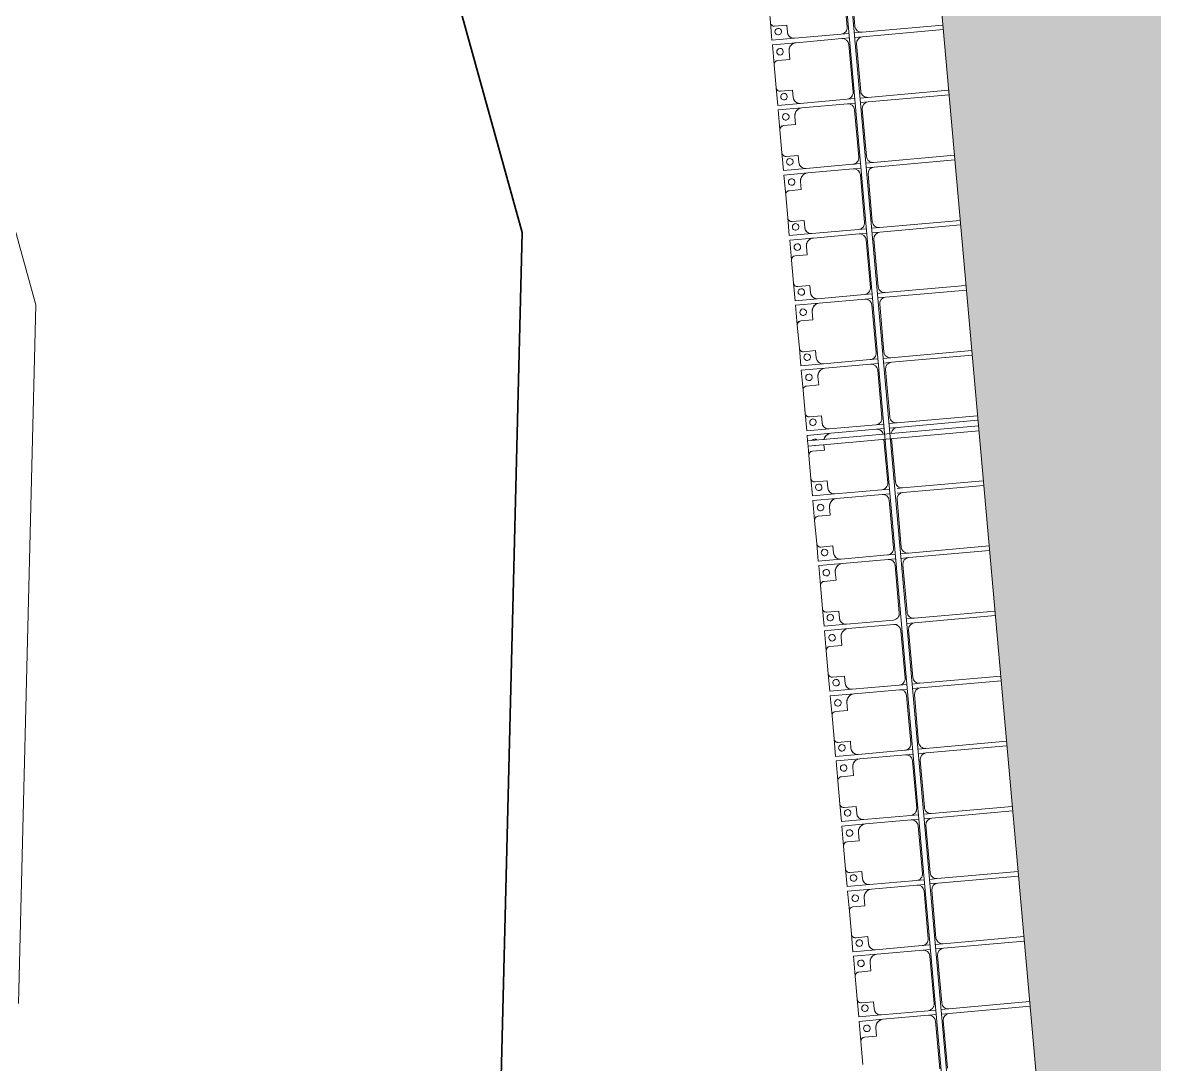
# Model space of a CAD drawing. Header units: millimetres. Extents: x -861324 to 439029, y -308065 to 694685.
# Drawn here: x -94915 to -86257, y 94330 to 102299 of the extents above; entities that cross this region are included whole.
import ezdxf

# ---------------------------------------------------------------- set-up
doc = ezdxf.new("R2010")
doc.units = ezdxf.units.MM
for name, color, linetype, lineweight in [('A-DETL-GENF', 92, 'Continuous', 9), ('A-DETL-THIN', 151, 'Continuous', 9), ('A-GENM', 13, 'Continuous', 9), ('C-TOPO-MAJR', 7, 'Continuous', 35), ('C-TOPO-MINR', 7, 'Continuous', 9), ('S-BEAM', 12, 'Continuous', 9)]:
    doc.layers.add(name, color=color, linetype=linetype, lineweight=lineweight)

# ---------------------------------------------------------------- blocks, each defined once
blk = doc.blocks.new('Dải phao đi lại kèm đỡ invester - DẢI PHAO ĐI LẠI-19658-BỐ TRÍ BÈ PIN HỒ BẢN MÒNG')
at = {"layer": 'A-GENM', "color": 7}
for p, q in [((61223.4, -620.3), (61223.4, 0)), ((61723.4, -620.3), (61723.4, 0)), ((61758.4, 0), (61758.4, -620.3)), ((62723.4, -620.3), (62723.4, 0)), ((62758.4, 0), (62758.4, -620.3)), ((63258.4, 0), (63258.4, -620.3)), ((63723.4, -620.3), (63723.4, 0)), ((63758.4, 0), (63758.4, -620.3)), ((64223.4, -620.3), (64223.4, 0)), ((64258.4, 0), (64258.4, -620.3)), ((64723.4, -620.3), (64723.4, 0)), ((64758.4, 0), (64758.4, -620.3)), ((65223.4, -620.3), (65223.4, 0)), ((65258.4, 0), (65258.4, -620.3)), ((65723.4, -620.3), (65723.4, 0)), ((66223.4, -620.3), (66223.4, 0)), ((66258.4, 0), (66258.4, -620.3)), ((67223.4, -620.3), (67223.4, 0)), ((67258.4, 0), (67258.4, -620.3)), ((67758.4, 0), (67758.4, -620.3)), ((68223.4, -620.3), (68223.4, 0)), ((68258.4, 0), (68258.4, -620.3)), ((68723.4, -620.3), (68723.4, 0)), ((68758.4, 0), (68758.4, -620.3)), ((61258.4, 0), (61258.4, -620.3)), ((62223.4, -620.3), (62223.4, 0)), ((62258.4, 0), (62258.4, -620.3)), ((63223.4, -620.3), (63223.4, 0)), ((65758.4, 0), (65758.4, -620.3)), ((66723.4, -620.3), (66723.4, 0)), ((66758.4, 0), (66758.4, -620.3)), ((67723.4, -620.3), (67723.4, 0)), ((60808.4, -670.3), (61173.4, -670.3)), ((61223.4, -620.3), (61223.4, -681.1)), ((61258.4, -681.1), (61258.4, -620.3)), ((61308.4, -670.3), (61673.4, -670.3)), ((61723.4, -620.3), (61723.4, -681.1)), ((61758.4, -681.1), (61758.4, -620.3)), ((61808.4, -670.3), (62173.4, -670.3)), ((62223.4, -620.3), (62223.4, -681.1)), ((62258.4, -681.1), (62258.4, -620.3)), ((62308.4, -670.3), (62673.4, -670.3)), ((62723.4, -620.3), (62723.4, -681.1)), ((62758.4, -681.1), (62758.4, -620.3)), ((62808.4, -670.3), (63173.4, -670.3)), ((63223.4, -620.3), (63223.4, -681.1)), ((63258.4, -681.1), (63258.4, -620.3)), ((63308.4, -670.3), (63673.4, -670.3)), ((63723.4, -620.3), (63723.4, -681.1)), ((63758.4, -681.1), (63758.4, -620.3)), ((63808.4, -670.3), (64173.4, -670.3)), ((64223.4, -620.3), (64223.4, -681.1)), ((64258.4, -681.1), (64258.4, -620.3)), ((64340, -670.3), (64673.4, -670.3)), ((64723.4, -620.3), (64723.4, -661)), ((64758.4, -664.1), (64758.4, -620.3)), ((64808.4, -670.3), (65173.4, -670.3)), ((65223.4, -620.3), (65223.4, -681.1)), ((65258.4, -681.1), (65258.4, -620.3)), ((65308.4, -670.3), (65673.4, -670.3)), ((65723.4, -620.3), (65723.4, -681.1)), ((65758.4, -681.1), (65758.4, -620.3)), ((65808.4, -670.3), (66173.4, -670.3)), ((66223.4, -620.3), (66223.4, -681.1)), ((66258.4, -681.1), (66258.4, -620.3)), ((66308.4, -670.3), (66673.4, -670.3)), ((66723.4, -620.3), (66723.4, -681.1)), ((66758.4, -681.1), (66758.4, -620.3)), ((66808.4, -670.3), (67173.4, -670.3)), ((67223.4, -620.3), (67223.4, -681.1)), ((67258.4, -681.1), (67258.4, -620.3)), ((67308.4, -670.3), (67673.4, -670.3)), ((67723.4, -620.3), (67723.4, -681.1)), ((67758.4, -681.1), (67758.4, -620.3)), ((67808.4, -670.3), (68173.4, -670.3)), ((68223.4, -620.3), (68223.4, -681.1)), ((68258.4, -681.1), (68258.4, -620.3)), ((68308.4, -670.3), (68673.4, -670.3)), ((68723.4, -620.3), (68723.4, -681.1)), ((68758.4, -681.1), (68758.4, -620.3)), ((68808.4, -670.3), (69173.4, -670.3)), ((61173.4, -729.7), (60808.4, -729.7)), ((61223.4, -721.1), (61223.4, -779.7)), ((61258.4, -779.7), (61258.4, -721.1)), ((61673.4, -729.7), (61308.4, -729.7)), ((61723.4, -721.1), (61723.4, -779.7)), ((61758.4, -779.7), (61758.4, -721.1)), ((62173.4, -729.7), (61808.4, -729.7)), ((62223.4, -721.1), (62223.4, -779.7)), ((62258.4, -779.7), (62258.4, -721.1)), ((62673.4, -729.7), (62308.4, -729.7)), ((62723.4, -721.1), (62723.4, -779.7)), ((62758.4, -779.7), (62758.4, -721.1)), ((63173.4, -729.7), (62808.4, -729.7)), ((63223.4, -721.1), (63223.4, -779.7)), ((63258.4, -779.7), (63258.4, -721.1)), ((63673.4, -729.7), (63308.4, -729.7)), ((63723.4, -721.1), (63723.4, -779.7)), ((63758.4, -779.7), (63758.4, -721.1)), ((64173.4, -729.7), (63808.4, -729.7)), ((64223.4, -721.1), (64223.4, -779.7)), ((64258.4, -779.7), (64258.4, -721.1)), ((64673.4, -729.7), (64340, -729.7)), ((64723.4, -721.1), (64723.4, -779.7)), ((64758.4, -779.7), (64758.4, -721.1)), ((65173.4, -729.7), (64808.4, -729.7)), ((65223.4, -721.1), (65223.4, -779.7)), ((65258.4, -779.7), (65258.4, -721.1)), ((65673.4, -729.7), (65308.4, -729.7)), ((65758.4, -779.7), (65758.4, -753)), ((66173.4, -729.7), (65808.4, -729.7)), ((66223.4, -721.1), (66223.4, -779.7)), ((66258.4, -779.7), (66258.4, -721.1)), ((66673.4, -729.7), (66308.4, -729.7)), ((66723.4, -721.1), (66723.4, -779.7)), ((66758.4, -779.7), (66758.4, -721.1)), ((67173.4, -729.7), (66808.4, -729.7)), ((67223.4, -721.1), (67223.4, -779.7)), ((67258.4, -779.7), (67258.4, -721.1)), ((67673.4, -729.7), (67308.4, -729.7)), ((67723.4, -721.1), (67723.4, -779.7)), ((67758.4, -779.7), (67758.4, -721.1)), ((68173.4, -729.7), (67808.4, -729.7)), ((68223.4, -721.1), (68223.4, -779.7)), ((68258.4, -779.7), (68258.4, -721.1)), ((68673.4, -729.7), (68308.4, -729.7)), ((68723.4, -721.1), (68723.4, -779.7)), ((68758.4, -779.7), (68758.4, -721.1)), ((69173.4, -729.7), (68808.4, -729.7)), ((61223.4, -1139.7), (61223.4, -779.7)), ((61258.4, -779.7), (61258.4, -1129.7)), ((61723.4, -1139.7), (61723.4, -779.7)), ((61758.4, -779.7), (61758.4, -1129.7)), ((62223.4, -1139.7), (62223.4, -779.7)), ((62258.4, -779.7), (62258.4, -1129.7)), ((62723.4, -1139.7), (62723.4, -779.7)), ((62758.4, -779.7), (62758.4, -1129.7)), ((63223.4, -1139.7), (63223.4, -779.7)), ((63258.4, -779.7), (63258.4, -1129.7)), ((63723.4, -1139.7), (63723.4, -779.7)), ((63758.4, -779.7), (63758.4, -1129.7)), ((64223.4, -1139.7), (64223.4, -779.7)), ((64258.4, -779.7), (64258.4, -1129.7)), ((64723.4, -1139.7), (64723.4, -779.7)), ((64758.4, -779.7), (64758.4, -1129.7)), ((65223.4, -1139.7), (65223.4, -779.7)), ((65258.4, -779.7), (65258.4, -1129.7)), ((65723.4, -1139.7), (65723.4, -779.7)), ((65758.4, -779.7), (65758.4, -1129.7)), ((66223.4, -1139.7), (66223.4, -779.7)), ((66258.4, -779.7), (66258.4, -1129.7)), ((66723.4, -1139.7), (66723.4, -779.7)), ((66758.4, -779.7), (66758.4, -1129.7)), ((67223.4, -1139.7), (67223.4, -779.7)), ((67258.4, -779.7), (67258.4, -1129.7)), ((67723.4, -1139.7), (67723.4, -779.7)), ((67758.4, -779.7), (67758.4, -1129.7)), ((68223.4, -1139.7), (68223.4, -779.7)), ((68258.4, -779.7), (68258.4, -1129.7)), ((68723.4, -1139.7), (68723.4, -779.7)), ((68758.4, -779.7), (68758.4, -1129.7)), ((61118.2, -1282.2), (61118.2, -1189.7)), ((61118.2, -1189.7), (61173.4, -1189.7)), ((61318.4, -1189.7), (61381.8, -1189.7)), ((61381.8, -1189.7), (61381.8, -1282.2)), ((61618.2, -1282.2), (61618.2, -1189.7)), ((61618.2, -1189.7), (61673.4, -1189.7)), ((61818.4, -1189.7), (61881.8, -1189.7)), ((61881.8, -1189.7), (61881.8, -1282.2)), ((62118.2, -1282.2), (62118.2, -1189.7)), ((62118.2, -1189.7), (62173.4, -1189.7)), ((62318.4, -1189.7), (62381.8, -1189.7)), ((62381.8, -1189.7), (62381.8, -1282.2)), ((62618.2, -1282.2), (62618.2, -1189.7)), ((62618.2, -1189.7), (62673.4, -1189.7)), ((62818.4, -1189.7), (62881.8, -1189.7)), ((62881.8, -1189.7), (62881.8, -1282.2)), ((63118.2, -1282.2), (63118.2, -1189.7)), ((63118.2, -1189.7), (63173.4, -1189.7)), ((63318.4, -1189.7), (63381.8, -1189.7)), ((63381.8, -1189.7), (63381.8, -1282.2)), ((63618.2, -1282.2), (63618.2, -1189.7)), ((63618.2, -1189.7), (63673.4, -1189.7)), ((63818.4, -1189.7), (63881.8, -1189.7)), ((63881.8, -1189.7), (63881.8, -1282.2)), ((64118.2, -1282.2), (64118.2, -1189.7)), ((64118.2, -1189.7), (64173.4, -1189.7)), ((64340, -1189.7), (64381.8, -1189.7)), ((64381.8, -1189.7), (64381.8, -1282.2)), ((64618.2, -1282.2), (64618.2, -1189.7)), ((64618.2, -1189.7), (64673.4, -1189.7)), ((64818.4, -1189.7), (64881.8, -1189.7)), ((64881.8, -1189.7), (64881.8, -1282.2)), ((65118.2, -1282.2), (65118.2, -1189.7)), ((65118.2, -1189.7), (65173.4, -1189.7)), ((65318.4, -1189.7), (65381.8, -1189.7)), ((65381.8, -1189.7), (65381.8, -1282.2)), ((65618.2, -1282.2), (65618.2, -1189.7)), ((65618.2, -1189.7), (65673.4, -1189.7)), ((65818.4, -1189.7), (65881.8, -1189.7)), ((65881.8, -1189.7), (65881.8, -1282.2)), ((66118.2, -1282.2), (66118.2, -1189.7)), ((66118.2, -1189.7), (66173.4, -1189.7)), ((66318.4, -1189.7), (66381.8, -1189.7)), ((66381.8, -1189.7), (66381.8, -1282.2)), ((66618.2, -1282.2), (66618.2, -1189.7)), ((66618.2, -1189.7), (66673.4, -1189.7)), ((66818.4, -1189.7), (66881.8, -1189.7)), ((66881.8, -1189.7), (66881.8, -1282.2)), ((67118.2, -1282.2), (67118.2, -1189.7)), ((67118.2, -1189.7), (67173.4, -1189.7)), ((67318.4, -1189.7), (67381.8, -1189.7)), ((67381.8, -1189.7), (67381.8, -1282.2)), ((67618.2, -1282.2), (67618.2, -1189.7)), ((67618.2, -1189.7), (67673.4, -1189.7)), ((67818.4, -1189.7), (67881.8, -1189.7)), ((67881.8, -1189.7), (67881.8, -1282.2)), ((68118.2, -1282.2), (68118.2, -1189.7)), ((68118.2, -1189.7), (68173.4, -1189.7)), ((68318.4, -1189.7), (68381.8, -1189.7)), ((68381.8, -1189.7), (68381.8, -1282.2)), ((68618.2, -1282.2), (68618.2, -1189.7)), ((68618.2, -1189.7), (68673.4, -1189.7)), ((68818.4, -1189.7), (68881.8, -1189.7)), ((68881.8, -1189.7), (68881.8, -1282.2)), ((60911.8, -1312.2), (61088.2, -1312.2)), ((61411.8, -1312.2), (61588.2, -1312.2)), ((61911.8, -1312.2), (62088.2, -1312.2)), ((62411.8, -1312.2), (62588.2, -1312.2)), ((62911.8, -1312.2), (63088.2, -1312.2)), ((63411.8, -1312.2), (63588.2, -1312.2)), ((63911.8, -1312.2), (64088.2, -1312.2)), ((64411.8, -1312.2), (64588.2, -1312.2)), ((64911.8, -1312.2), (65088.2, -1312.2)), ((65411.8, -1312.2), (65588.2, -1312.2)), ((65911.8, -1312.2), (66088.2, -1312.2)), ((66411.8, -1312.2), (66588.2, -1312.2)), ((66911.8, -1312.2), (67088.2, -1312.2)), ((67411.8, -1312.2), (67588.2, -1312.2)), ((67911.8, -1312.2), (68088.2, -1312.2)), ((68411.8, -1312.2), (68588.2, -1312.2)), ((68911.8, -1312.2), (69088.2, -1312.2))]:
    blk.add_line(p, q, dxfattribs=at)
at = {"layer": 'A-GENM', "color": 9}
for p, q in [((61223.4, -620.3), (61223.4, -681.1)), ((61258.4, -681.1), (61258.4, -620.3)), ((61723.4, -620.3), (61723.4, -681.1)), ((61758.4, -681.1), (61758.4, -620.3)), ((62223.4, -620.3), (62223.4, -681.1)), ((62258.4, -681.1), (62258.4, -620.3)), ((62723.4, -620.3), (62723.4, -681.1)), ((62758.4, -681.1), (62758.4, -620.3)), ((63223.4, -620.3), (63223.4, -681.1)), ((63258.4, -681.1), (63258.4, -620.3)), ((63723.4, -620.3), (63723.4, -681.1)), ((63758.4, -681.1), (63758.4, -620.3)), ((64223.4, -620.3), (64223.4, -681.1)), ((64258.4, -681.1), (64258.4, -620.3)), ((64758.4, -664.1), (64758.4, -620.3)), ((65223.4, -620.3), (65223.4, -681.1)), ((65258.4, -681.1), (65258.4, -620.3)), ((65723.4, -620.3), (65723.4, -681.1)), ((65758.4, -681.1), (65758.4, -620.3)), ((66223.4, -620.3), (66223.4, -681.1)), ((66258.4, -681.1), (66258.4, -620.3)), ((66723.4, -620.3), (66723.4, -681.1)), ((66758.4, -681.1), (66758.4, -620.3)), ((67223.4, -620.3), (67223.4, -681.1)), ((67258.4, -681.1), (67258.4, -620.3)), ((67723.4, -620.3), (67723.4, -681.1)), ((67758.4, -681.1), (67758.4, -620.3)), ((68223.4, -620.3), (68223.4, -681.1)), ((68258.4, -681.1), (68258.4, -620.3)), ((68723.4, -620.3), (68723.4, -681.1)), ((68758.4, -681.1), (68758.4, -620.3)), ((61223.4, -721.1), (61223.4, -779.7)), ((61258.4, -779.7), (61258.4, -721.1)), ((61723.4, -721.1), (61723.4, -779.7)), ((61758.4, -779.7), (61758.4, -721.1)), ((62223.4, -721.1), (62223.4, -779.7)), ((62258.4, -779.7), (62258.4, -721.1)), ((62723.4, -721.1), (62723.4, -779.7)), ((62758.4, -779.7), (62758.4, -721.1)), ((63223.4, -721.1), (63223.4, -779.7)), ((63258.4, -779.7), (63258.4, -721.1)), ((63723.4, -721.1), (63723.4, -779.7)), ((63758.4, -779.7), (63758.4, -721.1)), ((64223.4, -721.1), (64223.4, -779.7)), ((64258.4, -779.7), (64258.4, -721.1)), ((64723.4, -721.1), (64723.4, -779.7)), ((64758.4, -779.7), (64758.4, -721.1)), ((65223.4, -721.1), (65223.4, -779.7)), ((65258.4, -779.7), (65258.4, -721.1)), ((65758.4, -779.7), (65758.4, -753)), ((66223.4, -721.1), (66223.4, -779.7)), ((66258.4, -779.7), (66258.4, -721.1)), ((66723.4, -721.1), (66723.4, -779.7)), ((66758.4, -779.7), (66758.4, -721.1)), ((67223.4, -721.1), (67223.4, -779.7)), ((67258.4, -779.7), (67258.4, -721.1)), ((67723.4, -721.1), (67723.4, -779.7)), ((67758.4, -779.7), (67758.4, -721.1)), ((68223.4, -721.1), (68223.4, -779.7)), ((68258.4, -779.7), (68258.4, -721.1)), ((68723.4, -721.1), (68723.4, -779.7)), ((68758.4, -779.7), (68758.4, -721.1)), ((61173.4, -1189.7), (61118.2, -1189.7)), ((61118.2, -1189.7), (61118.2, -1282.2)), ((61118.2, -1282.2), (61118.2, -1189.7)), ((61118.2, -1189.7), (61118.2, -1282.2)), ((61118.2, -1189.7), (61173.4, -1189.7)), ((61173.4, -1189.7), (61118.2, -1189.7)), ((61223.4, -1139.7), (61223.4, -1312.2)), ((61223.4, -1312.2), (61223.4, -1139.7)), ((61258.4, -1312.2), (61258.4, -1129.7)), ((61258.4, -1129.7), (61258.4, -1312.2)), ((61381.8, -1189.7), (61318.4, -1189.7)), ((61318.4, -1189.7), (61381.8, -1189.7)), ((61381.8, -1189.7), (61318.4, -1189.7)), ((61381.8, -1282.2), (61381.8, -1189.7)), ((61381.8, -1189.7), (61381.8, -1282.2)), ((61381.8, -1282.2), (61381.8, -1189.7)), ((61673.4, -1189.7), (61618.2, -1189.7)), ((61618.2, -1189.7), (61618.2, -1282.2)), ((61618.2, -1282.2), (61618.2, -1189.7)), ((61618.2, -1189.7), (61618.2, -1282.2)), ((61618.2, -1189.7), (61673.4, -1189.7)), ((61673.4, -1189.7), (61618.2, -1189.7)), ((61723.4, -1139.7), (61723.4, -1312.2)), ((61723.4, -1312.2), (61723.4, -1139.7)), ((61758.4, -1312.2), (61758.4, -1129.7)), ((61758.4, -1129.7), (61758.4, -1312.2)), ((61881.8, -1189.7), (61818.4, -1189.7)), ((61818.4, -1189.7), (61881.8, -1189.7)), ((61881.8, -1189.7), (61818.4, -1189.7)), ((61881.8, -1282.2), (61881.8, -1189.7)), ((61881.8, -1189.7), (61881.8, -1282.2)), ((61881.8, -1282.2), (61881.8, -1189.7)), ((62173.4, -1189.7), (62118.2, -1189.7)), ((62118.2, -1189.7), (62118.2, -1282.2)), ((62118.2, -1282.2), (62118.2, -1189.7)), ((62118.2, -1189.7), (62118.2, -1282.2)), ((62118.2, -1189.7), (62173.4, -1189.7)), ((62173.4, -1189.7), (62118.2, -1189.7)), ((62223.4, -1139.7), (62223.4, -1312.2)), ((62223.4, -1312.2), (62223.4, -1139.7)), ((62258.4, -1312.2), (62258.4, -1129.7)), ((62258.4, -1129.7), (62258.4, -1312.2)), ((62381.8, -1189.7), (62318.4, -1189.7)), ((62318.4, -1189.7), (62381.8, -1189.7)), ((62381.8, -1189.7), (62318.4, -1189.7)), ((62381.8, -1282.2), (62381.8, -1189.7)), ((62381.8, -1189.7), (62381.8, -1282.2)), ((62381.8, -1282.2), (62381.8, -1189.7)), ((62673.4, -1189.7), (62618.2, -1189.7)), ((62618.2, -1189.7), (62618.2, -1282.2)), ((62618.2, -1282.2), (62618.2, -1189.7)), ((62618.2, -1189.7), (62618.2, -1282.2)), ((62618.2, -1189.7), (62673.4, -1189.7)), ((62673.4, -1189.7), (62618.2, -1189.7)), ((62723.4, -1139.7), (62723.4, -1312.2)), ((62723.4, -1312.2), (62723.4, -1139.7)), ((62758.4, -1312.2), (62758.4, -1129.7)), ((62758.4, -1129.7), (62758.4, -1312.2)), ((62881.8, -1189.7), (62818.4, -1189.7)), ((62818.4, -1189.7), (62881.8, -1189.7)), ((62881.8, -1189.7), (62818.4, -1189.7)), ((62881.8, -1282.2), (62881.8, -1189.7)), ((62881.8, -1189.7), (62881.8, -1282.2)), ((62881.8, -1282.2), (62881.8, -1189.7)), ((63173.4, -1189.7), (63118.2, -1189.7)), ((63118.2, -1189.7), (63118.2, -1282.2)), ((63118.2, -1282.2), (63118.2, -1189.7)), ((63118.2, -1189.7), (63118.2, -1282.2)), ((63118.2, -1189.7), (63173.4, -1189.7)), ((63173.4, -1189.7), (63118.2, -1189.7)), ((63223.4, -1139.7), (63223.4, -1312.2)), ((63223.4, -1312.2), (63223.4, -1139.7)), ((63258.4, -1312.2), (63258.4, -1129.7)), ((63258.4, -1129.7), (63258.4, -1312.2)), ((63381.8, -1189.7), (63318.4, -1189.7)), ((63318.4, -1189.7), (63381.8, -1189.7)), ((63381.8, -1189.7), (63318.4, -1189.7)), ((63381.8, -1282.2), (63381.8, -1189.7)), ((63381.8, -1189.7), (63381.8, -1282.2)), ((63381.8, -1282.2), (63381.8, -1189.7)), ((63673.4, -1189.7), (63618.2, -1189.7)), ((63618.2, -1189.7), (63618.2, -1282.2)), ((63618.2, -1282.2), (63618.2, -1189.7)), ((63618.2, -1189.7), (63618.2, -1282.2)), ((63618.2, -1189.7), (63673.4, -1189.7)), ((63673.4, -1189.7), (63618.2, -1189.7)), ((63723.4, -1139.7), (63723.4, -1312.2)), ((63723.4, -1312.2), (63723.4, -1139.7)), ((63758.4, -1312.2), (63758.4, -1129.7)), ((63758.4, -1129.7), (63758.4, -1312.2)), ((63881.8, -1189.7), (63818.4, -1189.7)), ((63818.4, -1189.7), (63881.8, -1189.7)), ((63881.8, -1189.7), (63818.4, -1189.7)), ((63881.8, -1282.2), (63881.8, -1189.7)), ((63881.8, -1189.7), (63881.8, -1282.2)), ((63881.8, -1282.2), (63881.8, -1189.7)), ((64173.4, -1189.7), (64118.2, -1189.7)), ((64118.2, -1189.7), (64118.2, -1282.2)), ((64118.2, -1282.2), (64118.2, -1189.7)), ((64118.2, -1189.7), (64118.2, -1282.2)), ((64118.2, -1189.7), (64173.4, -1189.7)), ((64173.4, -1189.7), (64118.2, -1189.7)), ((64223.4, -1139.7), (64223.4, -1312.2)), ((64223.4, -1312.2), (64223.4, -1139.7)), ((64258.4, -1312.2), (64258.4, -1129.7)), ((64258.4, -1129.7), (64258.4, -1312.2)), ((64381.8, -1189.7), (64340, -1189.7)), ((64340, -1189.7), (64381.8, -1189.7)), ((64381.8, -1189.7), (64340, -1189.7)), ((64381.8, -1282.2), (64381.8, -1189.7)), ((64381.8, -1189.7), (64381.8, -1282.2)), ((64381.8, -1282.2), (64381.8, -1189.7)), ((64673.4, -1189.7), (64618.2, -1189.7)), ((64618.2, -1189.7), (64618.2, -1282.2)), ((64618.2, -1282.2), (64618.2, -1189.7)), ((64618.2, -1189.7), (64618.2, -1282.2)), ((64618.2, -1189.7), (64673.4, -1189.7)), ((64673.4, -1189.7), (64618.2, -1189.7)), ((64723.4, -1139.7), (64723.4, -1312.2)), ((64723.4, -1312.2), (64723.4, -1139.7)), ((64758.4, -1312.2), (64758.4, -1129.7)), ((64758.4, -1129.7), (64758.4, -1312.2)), ((64881.8, -1189.7), (64818.4, -1189.7)), ((64818.4, -1189.7), (64881.8, -1189.7)), ((64881.8, -1189.7), (64818.4, -1189.7)), ((64881.8, -1282.2), (64881.8, -1189.7)), ((64881.8, -1189.7), (64881.8, -1282.2)), ((64881.8, -1282.2), (64881.8, -1189.7)), ((65173.4, -1189.7), (65118.2, -1189.7)), ((65118.2, -1189.7), (65118.2, -1282.2)), ((65118.2, -1282.2), (65118.2, -1189.7)), ((65118.2, -1189.7), (65118.2, -1282.2)), ((65118.2, -1189.7), (65173.4, -1189.7)), ((65173.4, -1189.7), (65118.2, -1189.7)), ((65223.4, -1139.7), (65223.4, -1312.2)), ((65223.4, -1312.2), (65223.4, -1139.7)), ((65258.4, -1312.2), (65258.4, -1129.7)), ((65258.4, -1129.7), (65258.4, -1312.2)), ((65381.8, -1189.7), (65318.4, -1189.7)), ((65318.4, -1189.7), (65381.8, -1189.7)), ((65381.8, -1189.7), (65318.4, -1189.7)), ((65381.8, -1282.2), (65381.8, -1189.7)), ((65381.8, -1189.7), (65381.8, -1282.2)), ((65381.8, -1282.2), (65381.8, -1189.7)), ((65673.4, -1189.7), (65618.2, -1189.7)), ((65618.2, -1189.7), (65618.2, -1282.2)), ((65618.2, -1282.2), (65618.2, -1189.7)), ((65618.2, -1189.7), (65618.2, -1282.2)), ((65618.2, -1189.7), (65673.4, -1189.7)), ((65673.4, -1189.7), (65618.2, -1189.7)), ((65723.4, -1139.7), (65723.4, -1312.2)), ((65723.4, -1312.2), (65723.4, -1139.7)), ((65758.4, -1312.2), (65758.4, -1129.7)), ((65758.4, -1129.7), (65758.4, -1312.2)), ((65881.8, -1189.7), (65818.4, -1189.7)), ((65818.4, -1189.7), (65881.8, -1189.7)), ((65881.8, -1189.7), (65818.4, -1189.7)), ((65881.8, -1282.2), (65881.8, -1189.7)), ((65881.8, -1189.7), (65881.8, -1282.2)), ((65881.8, -1282.2), (65881.8, -1189.7)), ((66173.4, -1189.7), (66118.2, -1189.7)), ((66118.2, -1189.7), (66118.2, -1282.2)), ((66118.2, -1282.2), (66118.2, -1189.7)), ((66118.2, -1189.7), (66118.2, -1282.2)), ((66118.2, -1189.7), (66173.4, -1189.7)), ((66173.4, -1189.7), (66118.2, -1189.7)), ((66223.4, -1139.7), (66223.4, -1312.2)), ((66223.4, -1312.2), (66223.4, -1139.7)), ((66258.4, -1312.2), (66258.4, -1129.7)), ((66258.4, -1129.7), (66258.4, -1312.2)), ((66381.8, -1189.7), (66318.4, -1189.7)), ((66318.4, -1189.7), (66381.8, -1189.7)), ((66381.8, -1189.7), (66318.4, -1189.7)), ((66381.8, -1282.2), (66381.8, -1189.7)), ((66381.8, -1189.7), (66381.8, -1282.2)), ((66381.8, -1282.2), (66381.8, -1189.7)), ((66673.4, -1189.7), (66618.2, -1189.7)), ((66618.2, -1189.7), (66618.2, -1282.2)), ((66618.2, -1282.2), (66618.2, -1189.7)), ((66618.2, -1189.7), (66618.2, -1282.2)), ((66618.2, -1189.7), (66673.4, -1189.7)), ((66673.4, -1189.7), (66618.2, -1189.7)), ((66723.4, -1139.7), (66723.4, -1312.2)), ((66723.4, -1312.2), (66723.4, -1139.7)), ((66758.4, -1312.2), (66758.4, -1129.7)), ((66758.4, -1129.7), (66758.4, -1312.2)), ((66881.8, -1189.7), (66818.4, -1189.7)), ((66818.4, -1189.7), (66881.8, -1189.7)), ((66881.8, -1189.7), (66818.4, -1189.7)), ((66881.8, -1282.2), (66881.8, -1189.7)), ((66881.8, -1189.7), (66881.8, -1282.2)), ((66881.8, -1282.2), (66881.8, -1189.7)), ((67173.4, -1189.7), (67118.2, -1189.7)), ((67118.2, -1189.7), (67118.2, -1282.2)), ((67118.2, -1282.2), (67118.2, -1189.7)), ((67118.2, -1189.7), (67118.2, -1282.2)), ((67118.2, -1189.7), (67173.4, -1189.7)), ((67173.4, -1189.7), (67118.2, -1189.7)), ((67223.4, -1139.7), (67223.4, -1312.2)), ((67223.4, -1312.2), (67223.4, -1139.7)), ((67258.4, -1312.2), (67258.4, -1129.7)), ((67258.4, -1129.7), (67258.4, -1312.2)), ((67381.8, -1189.7), (67318.4, -1189.7)), ((67318.4, -1189.7), (67381.8, -1189.7)), ((67381.8, -1189.7), (67318.4, -1189.7)), ((67381.8, -1282.2), (67381.8, -1189.7)), ((67381.8, -1189.7), (67381.8, -1282.2)), ((67381.8, -1282.2), (67381.8, -1189.7)), ((67673.4, -1189.7), (67618.2, -1189.7)), ((67618.2, -1189.7), (67618.2, -1282.2)), ((67618.2, -1282.2), (67618.2, -1189.7)), ((67618.2, -1189.7), (67618.2, -1282.2)), ((67618.2, -1189.7), (67673.4, -1189.7)), ((67673.4, -1189.7), (67618.2, -1189.7)), ((67723.4, -1139.7), (67723.4, -1312.2)), ((67723.4, -1312.2), (67723.4, -1139.7)), ((67758.4, -1312.2), (67758.4, -1129.7)), ((67758.4, -1129.7), (67758.4, -1312.2)), ((67881.8, -1189.7), (67818.4, -1189.7)), ((67818.4, -1189.7), (67881.8, -1189.7)), ((67881.8, -1189.7), (67818.4, -1189.7)), ((67881.8, -1282.2), (67881.8, -1189.7)), ((67881.8, -1189.7), (67881.8, -1282.2)), ((67881.8, -1282.2), (67881.8, -1189.7)), ((68173.4, -1189.7), (68118.2, -1189.7)), ((68118.2, -1189.7), (68118.2, -1282.2)), ((68118.2, -1282.2), (68118.2, -1189.7)), ((68118.2, -1189.7), (68118.2, -1282.2)), ((68118.2, -1189.7), (68173.4, -1189.7)), ((68173.4, -1189.7), (68118.2, -1189.7)), ((68223.4, -1139.7), (68223.4, -1312.2)), ((68223.4, -1312.2), (68223.4, -1139.7)), ((68258.4, -1312.2), (68258.4, -1129.7)), ((68258.4, -1129.7), (68258.4, -1312.2)), ((68381.8, -1189.7), (68318.4, -1189.7)), ((68318.4, -1189.7), (68381.8, -1189.7)), ((68381.8, -1189.7), (68318.4, -1189.7)), ((68381.8, -1282.2), (68381.8, -1189.7)), ((68381.8, -1189.7), (68381.8, -1282.2)), ((68381.8, -1282.2), (68381.8, -1189.7)), ((68673.4, -1189.7), (68618.2, -1189.7)), ((68618.2, -1189.7), (68618.2, -1282.2)), ((68618.2, -1282.2), (68618.2, -1189.7)), ((68618.2, -1189.7), (68618.2, -1282.2)), ((68618.2, -1189.7), (68673.4, -1189.7)), ((68673.4, -1189.7), (68618.2, -1189.7)), ((68723.4, -1139.7), (68723.4, -1312.2)), ((68723.4, -1312.2), (68723.4, -1139.7)), ((68758.4, -1312.2), (68758.4, -1129.7)), ((68758.4, -1129.7), (68758.4, -1312.2)), ((68881.8, -1189.7), (68818.4, -1189.7)), ((68818.4, -1189.7), (68881.8, -1189.7)), ((68881.8, -1189.7), (68818.4, -1189.7)), ((68881.8, -1282.2), (68881.8, -1189.7)), ((68881.8, -1189.7), (68881.8, -1282.2)), ((68881.8, -1282.2), (68881.8, -1189.7)), ((61223.4, -1312.2), (61088.2, -1312.2)), ((61088.2, -1312.2), (61223.4, -1312.2)), ((61411.8, -1312.2), (61258.4, -1312.2)), ((61258.4, -1312.2), (61411.8, -1312.2)), ((61723.4, -1312.2), (61588.2, -1312.2)), ((61588.2, -1312.2), (61723.4, -1312.2)), ((61911.8, -1312.2), (61758.4, -1312.2)), ((61758.4, -1312.2), (61911.8, -1312.2)), ((62223.4, -1312.2), (62088.2, -1312.2)), ((62088.2, -1312.2), (62223.4, -1312.2)), ((62411.8, -1312.2), (62258.4, -1312.2)), ((62258.4, -1312.2), (62411.8, -1312.2)), ((62723.4, -1312.2), (62588.2, -1312.2)), ((62588.2, -1312.2), (62723.4, -1312.2)), ((62911.8, -1312.2), (62758.4, -1312.2)), ((62758.4, -1312.2), (62911.8, -1312.2)), ((63223.4, -1312.2), (63088.2, -1312.2)), ((63088.2, -1312.2), (63223.4, -1312.2)), ((63411.8, -1312.2), (63258.4, -1312.2)), ((63258.4, -1312.2), (63411.8, -1312.2)), ((63723.4, -1312.2), (63588.2, -1312.2)), ((63588.2, -1312.2), (63723.4, -1312.2)), ((63911.8, -1312.2), (63758.4, -1312.2)), ((63758.4, -1312.2), (63911.8, -1312.2)), ((64223.4, -1312.2), (64088.2, -1312.2)), ((64088.2, -1312.2), (64223.4, -1312.2)), ((64300, -1312.2), (64258.4, -1312.2)), ((64258.4, -1312.2), (64300, -1312.2)), ((64411.8, -1312.2), (64340, -1312.2)), ((64340, -1312.2), (64411.8, -1312.2)), ((64723.4, -1312.2), (64588.2, -1312.2)), ((64588.2, -1312.2), (64723.4, -1312.2)), ((64911.8, -1312.2), (64758.4, -1312.2)), ((64758.4, -1312.2), (64911.8, -1312.2)), ((65223.4, -1312.2), (65088.2, -1312.2)), ((65088.2, -1312.2), (65223.4, -1312.2)), ((65411.8, -1312.2), (65258.4, -1312.2)), ((65258.4, -1312.2), (65411.8, -1312.2)), ((65723.4, -1312.2), (65588.2, -1312.2)), ((65588.2, -1312.2), (65723.4, -1312.2)), ((65911.8, -1312.2), (65758.4, -1312.2)), ((65758.4, -1312.2), (65911.8, -1312.2)), ((66223.4, -1312.2), (66088.2, -1312.2)), ((66088.2, -1312.2), (66223.4, -1312.2)), ((66411.8, -1312.2), (66258.4, -1312.2)), ((66258.4, -1312.2), (66411.8, -1312.2)), ((66723.4, -1312.2), (66588.2, -1312.2)), ((66588.2, -1312.2), (66723.4, -1312.2)), ((66911.8, -1312.2), (66758.4, -1312.2)), ((66758.4, -1312.2), (66911.8, -1312.2)), ((67223.4, -1312.2), (67088.2, -1312.2)), ((67088.2, -1312.2), (67223.4, -1312.2)), ((67411.8, -1312.2), (67258.4, -1312.2)), ((67258.4, -1312.2), (67411.8, -1312.2)), ((67723.4, -1312.2), (67588.2, -1312.2)), ((67588.2, -1312.2), (67723.4, -1312.2)), ((67911.8, -1312.2), (67758.4, -1312.2)), ((67758.4, -1312.2), (67911.8, -1312.2)), ((68223.4, -1312.2), (68088.2, -1312.2)), ((68088.2, -1312.2), (68223.4, -1312.2)), ((68411.8, -1312.2), (68258.4, -1312.2)), ((68258.4, -1312.2), (68411.8, -1312.2)), ((68723.4, -1312.2), (68588.2, -1312.2)), ((68588.2, -1312.2), (68723.4, -1312.2)), ((68911.8, -1312.2), (68758.4, -1312.2)), ((68758.4, -1312.2), (68911.8, -1312.2))]:
    blk.add_line(p, q, dxfattribs=at)
at = {"layer": 'A-GENM', "color": 7}
for centre, radius, start, end in [((61173.4, -620.3), 50, 270, 0), ((61308.4, -620.3), 50, 180, 270), ((61673.4, -620.3), 50, 270, 0), ((61808.4, -620.3), 50, 180, 270), ((62173.4, -620.3), 50, 270, 0), ((62308.4, -620.3), 50, 180, 270), ((62673.4, -620.3), 50, 270, 0), ((62808.4, -620.3), 50, 180, 270), ((63173.4, -620.3), 50, 270, 0), ((63308.4, -620.3), 50, 180, 270), ((63673.4, -620.3), 50, 270, 0), ((63808.4, -620.3), 50, 180, 270), ((64173.4, -620.3), 50, 270, 0), ((64308.4, -620.3), 50, 180, 255), ((64673.4, -620.3), 50, 270, 0), ((64808.4, -620.3), 50, 180, 270), ((65173.4, -620.3), 50, 270, 0), ((65308.4, -620.3), 50, 180, 270), ((65673.4, -620.3), 50, 270, 0), ((65808.4, -620.3), 50, 180, 270), ((66173.4, -620.3), 50, 270, 0), ((66308.4, -620.3), 50, 180, 270), ((66673.4, -620.3), 50, 270, 0), ((66808.4, -620.3), 50, 180, 270), ((67173.4, -620.3), 50, 270, 0), ((67308.4, -620.3), 50, 180, 270), ((67673.4, -620.3), 50, 270, 0), ((67808.4, -620.3), 50, 180, 270), ((68173.4, -620.3), 50, 270, 0), ((68308.4, -620.3), 50, 180, 270), ((68673.4, -620.3), 50, 270, 0), ((68808.4, -620.3), 50, 180, 270), ((61173.4, -779.7), 50, 360, 90), ((61308.4, -779.7), 50, 90, 180), ((61673.4, -779.7), 50, 360, 90), ((61808.4, -779.7), 50, 90, 180), ((62173.4, -779.7), 50, 360, 90), ((62308.4, -779.7), 50, 90, 180), ((62673.4, -779.7), 50, 360, 90), ((62808.4, -779.7), 50, 90, 180), ((63173.4, -779.7), 50, 360, 90), ((63308.4, -779.7), 50, 90, 180), ((63673.4, -779.7), 50, 360, 90), ((63808.4, -779.7), 50, 90, 180), ((64173.4, -779.7), 50, 360, 90), ((64308.4, -779.7), 50, 105, 180), ((64673.4, -779.7), 50, 360, 90), ((64808.4, -779.7), 50, 90, 180), ((65173.4, -779.7), 50, 360, 90), ((65308.4, -779.7), 50, 90, 180), ((65673.4, -779.7), 50, 360, 90), ((65808.4, -779.7), 50, 90, 180), ((66173.4, -779.7), 50, 360, 90), ((66308.4, -779.7), 50, 90, 180), ((66673.4, -779.7), 50, 360, 90), ((66808.4, -779.7), 50, 90, 180), ((67173.4, -779.7), 50, 360, 90), ((67308.4, -779.7), 50, 90, 180), ((67673.4, -779.7), 50, 360, 90), ((67808.4, -779.7), 50, 90, 180), ((68173.4, -779.7), 50, 360, 90), ((68308.4, -779.7), 50, 90, 180), ((68673.4, -779.7), 50, 360, 90), ((68808.4, -779.7), 50, 90, 180), ((61173.4, -1139.7), 50, 270, 360), ((61318.4, -1129.7), 60, 180, 270), ((61673.4, -1139.7), 50, 270, 360), ((61818.4, -1129.7), 60, 180, 270), ((62173.4, -1139.7), 50, 270, 360), ((62318.4, -1129.7), 60, 180, 270), ((62673.4, -1139.7), 50, 270, 360), ((62818.4, -1129.7), 60, 180, 270), ((63173.4, -1139.7), 50, 270, 360), ((63318.4, -1129.7), 60, 180, 270), ((63673.4, -1139.7), 50, 270, 360), ((63818.4, -1129.7), 60, 180, 270), ((64173.4, -1139.7), 50, 270, 360), ((64318.4, -1129.7), 60, 180, 255), ((64673.4, -1139.7), 50, 270, 360), ((64818.4, -1129.7), 60, 180, 270), ((65173.4, -1139.7), 50, 270, 360), ((65318.4, -1129.7), 60, 180, 270), ((65673.4, -1139.7), 50, 270, 360), ((65818.4, -1129.7), 60, 180, 270), ((66173.4, -1139.7), 50, 270, 360), ((66318.4, -1129.7), 60, 180, 270), ((66673.4, -1139.7), 50, 270, 360), ((66818.4, -1129.7), 60, 180, 270), ((67173.4, -1139.7), 50, 270, 360), ((67318.4, -1129.7), 60, 180, 270), ((67673.4, -1139.7), 50, 270, 360), ((67818.4, -1129.7), 60, 180, 270), ((68173.4, -1139.7), 50, 270, 360), ((68318.4, -1129.7), 60, 180, 270), ((68673.4, -1139.7), 50, 270, 360), ((68818.4, -1129.7), 60, 180, 270), ((61088.2, -1282.2), 30, 270, 0), ((61411.8, -1282.2), 30, 180, 270), ((61588.2, -1282.2), 30, 270, 0), ((61911.8, -1282.2), 30, 180, 270), ((62088.2, -1282.2), 30, 270, 0), ((62411.8, -1282.2), 30, 180, 270), ((62588.2, -1282.2), 30, 270, 0), ((62911.8, -1282.2), 30, 180, 270), ((63088.2, -1282.2), 30, 270, 0), ((63411.8, -1282.2), 30, 180, 270), ((63588.2, -1282.2), 30, 270, 0), ((63911.8, -1282.2), 30, 180, 270), ((64088.2, -1282.2), 30, 270, 0), ((64411.8, -1282.2), 30, 180, 270), ((64588.2, -1282.2), 30, 270, 0), ((64911.8, -1282.2), 30, 180, 270), ((65088.2, -1282.2), 30, 270, 0), ((65411.8, -1282.2), 30, 180, 270), ((65588.2, -1282.2), 30, 270, 0), ((65911.8, -1282.2), 30, 180, 270), ((66088.2, -1282.2), 30, 270, 0), ((66411.8, -1282.2), 30, 180, 270), ((66588.2, -1282.2), 30, 270, 0), ((66911.8, -1282.2), 30, 180, 270), ((67088.2, -1282.2), 30, 270, 0), ((67411.8, -1282.2), 30, 180, 270), ((67588.2, -1282.2), 30, 270, 0), ((67911.8, -1282.2), 30, 180, 270), ((68088.2, -1282.2), 30, 270, 0), ((68411.8, -1282.2), 30, 180, 270), ((68588.2, -1282.2), 30, 270, 0), ((68911.8, -1282.2), 30, 180, 270)]:
    blk.add_arc(centre, radius, start, end, dxfattribs=at)
at = {"layer": 'A-GENM', "color": 9}
for centre, radius, start, end in [((61173.4, -1139.7), 50, 270, 345), ((61173.4, -1139.7), 50, 270, 345), ((61173.4, -1139.7), 50, 270, 345), ((61318.4, -1129.7), 60, 195, 270), ((61318.4, -1129.7), 60, 195, 270), ((61318.4, -1129.7), 60, 195, 270), ((61673.4, -1139.7), 50, 270, 345), ((61673.4, -1139.7), 50, 270, 345), ((61673.4, -1139.7), 50, 270, 345), ((61818.4, -1129.7), 60, 195, 270), ((61818.4, -1129.7), 60, 195, 270), ((61818.4, -1129.7), 60, 195, 270), ((62173.4, -1139.7), 50, 270, 345), ((62173.4, -1139.7), 50, 270, 345), ((62173.4, -1139.7), 50, 270, 345), ((62318.4, -1129.7), 60, 195, 270), ((62318.4, -1129.7), 60, 195, 270), ((62318.4, -1129.7), 60, 195, 270), ((62673.4, -1139.7), 50, 270, 345), ((62673.4, -1139.7), 50, 270, 345), ((62673.4, -1139.7), 50, 270, 345), ((62818.4, -1129.7), 60, 195, 270), ((62818.4, -1129.7), 60, 195, 270), ((62818.4, -1129.7), 60, 195, 270), ((63173.4, -1139.7), 50, 270, 345), ((63173.4, -1139.7), 50, 270, 345), ((63173.4, -1139.7), 50, 270, 345), ((63318.4, -1129.7), 60, 195, 270), ((63318.4, -1129.7), 60, 195, 270), ((63318.4, -1129.7), 60, 195, 270), ((63673.4, -1139.7), 50, 270, 345), ((63673.4, -1139.7), 50, 270, 345), ((63673.4, -1139.7), 50, 270, 345), ((63818.4, -1129.7), 60, 195, 270), ((63818.4, -1129.7), 60, 195, 270), ((63818.4, -1129.7), 60, 195, 270), ((64173.4, -1139.7), 50, 270, 345), ((64173.4, -1139.7), 50, 270, 345), ((64173.4, -1139.7), 50, 270, 345), ((64318.4, -1129.7), 60, 195, 255), ((64318.4, -1129.7), 60, 195, 255), ((64318.4, -1129.7), 60, 195, 255), ((64673.4, -1139.7), 50, 270, 345), ((64673.4, -1139.7), 50, 270, 345), ((64673.4, -1139.7), 50, 270, 345), ((64818.4, -1129.7), 60, 195, 270), ((64818.4, -1129.7), 60, 195, 270), ((64818.4, -1129.7), 60, 195, 270), ((65173.4, -1139.7), 50, 270, 345), ((65173.4, -1139.7), 50, 270, 345), ((65173.4, -1139.7), 50, 270, 345), ((65318.4, -1129.7), 60, 195, 270), ((65318.4, -1129.7), 60, 195, 270), ((65318.4, -1129.7), 60, 195, 270), ((65673.4, -1139.7), 50, 270, 345), ((65673.4, -1139.7), 50, 270, 345), ((65673.4, -1139.7), 50, 270, 345), ((65818.4, -1129.7), 60, 195, 270), ((65818.4, -1129.7), 60, 195, 270), ((65818.4, -1129.7), 60, 195, 270), ((66173.4, -1139.7), 50, 270, 345), ((66173.4, -1139.7), 50, 270, 345), ((66173.4, -1139.7), 50, 270, 345), ((66318.4, -1129.7), 60, 195, 270), ((66318.4, -1129.7), 60, 195, 270), ((66318.4, -1129.7), 60, 195, 270), ((66673.4, -1139.7), 50, 270, 345), ((66673.4, -1139.7), 50, 270, 345), ((66673.4, -1139.7), 50, 270, 345), ((66818.4, -1129.7), 60, 195, 270), ((66818.4, -1129.7), 60, 195, 270), ((66818.4, -1129.7), 60, 195, 270), ((67173.4, -1139.7), 50, 270, 345), ((67173.4, -1139.7), 50, 270, 345), ((67173.4, -1139.7), 50, 270, 345), ((67318.4, -1129.7), 60, 195, 270), ((67318.4, -1129.7), 60, 195, 270), ((67318.4, -1129.7), 60, 195, 270), ((67673.4, -1139.7), 50, 270, 345), ((67673.4, -1139.7), 50, 270, 345), ((67673.4, -1139.7), 50, 270, 345), ((67818.4, -1129.7), 60, 195, 270), ((67818.4, -1129.7), 60, 195, 270), ((67818.4, -1129.7), 60, 195, 270), ((68173.4, -1139.7), 50, 270, 345), ((68173.4, -1139.7), 50, 270, 345), ((68173.4, -1139.7), 50, 270, 345), ((68318.4, -1129.7), 60, 195, 270), ((68318.4, -1129.7), 60, 195, 270), ((68318.4, -1129.7), 60, 195, 270), ((68673.4, -1139.7), 50, 270, 345), ((68673.4, -1139.7), 50, 270, 345), ((68673.4, -1139.7), 50, 270, 345), ((68818.4, -1129.7), 60, 195, 270), ((68818.4, -1129.7), 60, 195, 270), ((68818.4, -1129.7), 60, 195, 270), ((61088.2, -1282.2), 30, 300, 0), ((61088.2, -1282.2), 30, 300, 0), ((61088.2, -1282.2), 30, 300, 0), ((61161.8, -1258.6), 25, 90, 270), ((61161.8, -1258.6), 25, 90, 270), ((61161.8, -1258.6), 25, 270, 90), ((61161.8, -1258.6), 25, 270, 90), ((61316.8, -1258.6), 25, 90, 270), ((61316.8, -1258.6), 25, 90, 270), ((61316.8, -1258.6), 25, 270, 90), ((61316.8, -1258.6), 25, 270, 90), ((61411.8, -1282.2), 30, 180, 240), ((61411.8, -1282.2), 30, 180, 240), ((61411.8, -1282.2), 30, 180, 240), ((61588.2, -1282.2), 30, 300, 0), ((61588.2, -1282.2), 30, 300, 0), ((61588.2, -1282.2), 30, 300, 0), ((61661.8, -1258.6), 25, 90, 270), ((61661.8, -1258.6), 25, 90, 270), ((61661.8, -1258.6), 25, 270, 90), ((61661.8, -1258.6), 25, 270, 90), ((61816.8, -1258.6), 25, 90, 270), ((61816.8, -1258.6), 25, 90, 270), ((61816.8, -1258.6), 25, 270, 90), ((61816.8, -1258.6), 25, 270, 90), ((61911.8, -1282.2), 30, 180, 240), ((61911.8, -1282.2), 30, 180, 240), ((61911.8, -1282.2), 30, 180, 240), ((62088.2, -1282.2), 30, 300, 0), ((62088.2, -1282.2), 30, 300, 0), ((62088.2, -1282.2), 30, 300, 0), ((62161.8, -1258.6), 25, 90, 270), ((62161.8, -1258.6), 25, 90, 270), ((62161.8, -1258.6), 25, 270, 90), ((62161.8, -1258.6), 25, 270, 90), ((62316.8, -1258.6), 25, 90, 270), ((62316.8, -1258.6), 25, 90, 270), ((62316.8, -1258.6), 25, 270, 90), ((62316.8, -1258.6), 25, 270, 90), ((62411.8, -1282.2), 30, 180, 240), ((62411.8, -1282.2), 30, 180, 240), ((62411.8, -1282.2), 30, 180, 240), ((62588.2, -1282.2), 30, 300, 0), ((62588.2, -1282.2), 30, 300, 0), ((62588.2, -1282.2), 30, 300, 0), ((62661.8, -1258.6), 25, 90, 270), ((62661.8, -1258.6), 25, 90, 270), ((62661.8, -1258.6), 25, 270, 90), ((62661.8, -1258.6), 25, 270, 90), ((62816.8, -1258.6), 25, 90, 270), ((62816.8, -1258.6), 25, 90, 270), ((62816.8, -1258.6), 25, 270, 90), ((62816.8, -1258.6), 25, 270, 90), ((62911.8, -1282.2), 30, 180, 240), ((62911.8, -1282.2), 30, 180, 240), ((62911.8, -1282.2), 30, 180, 240), ((63088.2, -1282.2), 30, 300, 0), ((63088.2, -1282.2), 30, 300, 0), ((63088.2, -1282.2), 30, 300, 0), ((63161.8, -1258.6), 25, 90, 270), ((63161.8, -1258.6), 25, 90, 270), ((63161.8, -1258.6), 25, 270, 90), ((63161.8, -1258.6), 25, 270, 90), ((63316.8, -1258.6), 25, 90, 270), ((63316.8, -1258.6), 25, 90, 270), ((63316.8, -1258.6), 25, 270, 90), ((63316.8, -1258.6), 25, 270, 90), ((63411.8, -1282.2), 30, 180, 240), ((63411.8, -1282.2), 30, 180, 240), ((63411.8, -1282.2), 30, 180, 240), ((63588.2, -1282.2), 30, 300, 0), ((63588.2, -1282.2), 30, 300, 0), ((63588.2, -1282.2), 30, 300, 0), ((63661.8, -1258.6), 25, 90, 270), ((63661.8, -1258.6), 25, 90, 270), ((63661.8, -1258.6), 25, 270, 90), ((63661.8, -1258.6), 25, 270, 90), ((63816.8, -1258.6), 25, 90, 270), ((63816.8, -1258.6), 25, 90, 270), ((63816.8, -1258.6), 25, 270, 90), ((63816.8, -1258.6), 25, 270, 90), ((63911.8, -1282.2), 30, 180, 240), ((63911.8, -1282.2), 30, 180, 240), ((63911.8, -1282.2), 30, 180, 240), ((64088.2, -1282.2), 30, 300, 0), ((64088.2, -1282.2), 30, 300, 0), ((64088.2, -1282.2), 30, 300, 0), ((64161.8, -1258.6), 25, 90, 270), ((64161.8, -1258.6), 25, 90, 270), ((64161.8, -1258.6), 25, 270, 90), ((64161.8, -1258.6), 25, 270, 90), ((64316.8, -1258.6), 25, 135, 225), ((64316.8, -1258.6), 25, 135, 225), ((64316.8, -1258.6), 25, 345, 15), ((64316.8, -1258.6), 25, 345, 15), ((64411.8, -1282.2), 30, 180, 240), ((64411.8, -1282.2), 30, 180, 240), ((64411.8, -1282.2), 30, 180, 240), ((64588.2, -1282.2), 30, 300, 0), ((64588.2, -1282.2), 30, 300, 0), ((64588.2, -1282.2), 30, 300, 0), ((64661.8, -1258.6), 25, 90, 270), ((64661.8, -1258.6), 25, 90, 270), ((64661.8, -1258.6), 25, 270, 90), ((64661.8, -1258.6), 25, 270, 90), ((64816.8, -1258.6), 25, 90, 270), ((64816.8, -1258.6), 25, 90, 270), ((64816.8, -1258.6), 25, 270, 90), ((64816.8, -1258.6), 25, 270, 90), ((64911.8, -1282.2), 30, 180, 240), ((64911.8, -1282.2), 30, 180, 240), ((64911.8, -1282.2), 30, 180, 240), ((65088.2, -1282.2), 30, 300, 0), ((65088.2, -1282.2), 30, 300, 0), ((65088.2, -1282.2), 30, 300, 0), ((65161.8, -1258.6), 25, 90, 270), ((65161.8, -1258.6), 25, 90, 270), ((65161.8, -1258.6), 25, 270, 90), ((65161.8, -1258.6), 25, 270, 90), ((65316.8, -1258.6), 25, 90, 270), ((65316.8, -1258.6), 25, 90, 270), ((65316.8, -1258.6), 25, 270, 90), ((65316.8, -1258.6), 25, 270, 90), ((65411.8, -1282.2), 30, 180, 240), ((65411.8, -1282.2), 30, 180, 240), ((65411.8, -1282.2), 30, 180, 240), ((65588.2, -1282.2), 30, 300, 0), ((65588.2, -1282.2), 30, 300, 0), ((65588.2, -1282.2), 30, 300, 0), ((65661.8, -1258.6), 25, 90, 270), ((65661.8, -1258.6), 25, 90, 270), ((65661.8, -1258.6), 25, 270, 90), ((65661.8, -1258.6), 25, 270, 90), ((65816.8, -1258.6), 25, 90, 270), ((65816.8, -1258.6), 25, 90, 270), ((65816.8, -1258.6), 25, 270, 90), ((65816.8, -1258.6), 25, 270, 90), ((65911.8, -1282.2), 30, 180, 240), ((65911.8, -1282.2), 30, 180, 240), ((65911.8, -1282.2), 30, 180, 240), ((66088.2, -1282.2), 30, 300, 0), ((66088.2, -1282.2), 30, 300, 0), ((66088.2, -1282.2), 30, 300, 0), ((66161.8, -1258.6), 25, 90, 270), ((66161.8, -1258.6), 25, 90, 270), ((66161.8, -1258.6), 25, 270, 90), ((66161.8, -1258.6), 25, 270, 90), ((66316.8, -1258.6), 25, 90, 270), ((66316.8, -1258.6), 25, 90, 270), ((66316.8, -1258.6), 25, 270, 90), ((66316.8, -1258.6), 25, 270, 90), ((66411.8, -1282.2), 30, 180, 240), ((66411.8, -1282.2), 30, 180, 240), ((66411.8, -1282.2), 30, 180, 240), ((66588.2, -1282.2), 30, 300, 0), ((66588.2, -1282.2), 30, 300, 0), ((66588.2, -1282.2), 30, 300, 0), ((66661.8, -1258.6), 25, 90, 270), ((66661.8, -1258.6), 25, 90, 270), ((66661.8, -1258.6), 25, 270, 90), ((66661.8, -1258.6), 25, 270, 90), ((66816.8, -1258.6), 25, 90, 270), ((66816.8, -1258.6), 25, 90, 270), ((66816.8, -1258.6), 25, 270, 90), ((66816.8, -1258.6), 25, 270, 90), ((66911.8, -1282.2), 30, 180, 240), ((66911.8, -1282.2), 30, 180, 240), ((66911.8, -1282.2), 30, 180, 240), ((67088.2, -1282.2), 30, 300, 0), ((67088.2, -1282.2), 30, 300, 0), ((67088.2, -1282.2), 30, 300, 0), ((67161.8, -1258.6), 25, 90, 270), ((67161.8, -1258.6), 25, 90, 270), ((67161.8, -1258.6), 25, 270, 90), ((67161.8, -1258.6), 25, 270, 90), ((67316.8, -1258.6), 25, 90, 270), ((67316.8, -1258.6), 25, 90, 270), ((67316.8, -1258.6), 25, 270, 90), ((67316.8, -1258.6), 25, 270, 90), ((67411.8, -1282.2), 30, 180, 240), ((67411.8, -1282.2), 30, 180, 240), ((67411.8, -1282.2), 30, 180, 240), ((67588.2, -1282.2), 30, 300, 0), ((67588.2, -1282.2), 30, 300, 0), ((67588.2, -1282.2), 30, 300, 0), ((67661.8, -1258.6), 25, 90, 270), ((67661.8, -1258.6), 25, 90, 270), ((67661.8, -1258.6), 25, 270, 90), ((67661.8, -1258.6), 25, 270, 90), ((67816.8, -1258.6), 25, 90, 270), ((67816.8, -1258.6), 25, 90, 270), ((67816.8, -1258.6), 25, 270, 90), ((67816.8, -1258.6), 25, 270, 90), ((67911.8, -1282.2), 30, 180, 240), ((67911.8, -1282.2), 30, 180, 240), ((67911.8, -1282.2), 30, 180, 240), ((68088.2, -1282.2), 30, 300, 0), ((68088.2, -1282.2), 30, 300, 0), ((68088.2, -1282.2), 30, 300, 0), ((68161.8, -1258.6), 25, 90, 270), ((68161.8, -1258.6), 25, 90, 270), ((68161.8, -1258.6), 25, 270, 90), ((68161.8, -1258.6), 25, 270, 90), ((68316.8, -1258.6), 25, 90, 270), ((68316.8, -1258.6), 25, 90, 270), ((68316.8, -1258.6), 25, 270, 90), ((68316.8, -1258.6), 25, 270, 90), ((68411.8, -1282.2), 30, 180, 240), ((68411.8, -1282.2), 30, 180, 240), ((68411.8, -1282.2), 30, 180, 240), ((68588.2, -1282.2), 30, 300, 0), ((68588.2, -1282.2), 30, 300, 0), ((68588.2, -1282.2), 30, 300, 0), ((68661.8, -1258.6), 25, 90, 270), ((68661.8, -1258.6), 25, 90, 270), ((68661.8, -1258.6), 25, 270, 90), ((68661.8, -1258.6), 25, 270, 90), ((68816.8, -1258.6), 25, 90, 270), ((68816.8, -1258.6), 25, 90, 270), ((68816.8, -1258.6), 25, 270, 90), ((68816.8, -1258.6), 25, 270, 90), ((68911.8, -1282.2), 30, 180, 240), ((68911.8, -1282.2), 30, 180, 240), ((68911.8, -1282.2), 30, 180, 240)]:
    blk.add_arc(centre, radius, start, end, dxfattribs=at)
blk = doc.blocks.new('Dầm C52 - Dầm C52-22346-BỐ TRÍ BÈ PIN HỒ BẢN MÒNG')
at = {"layer": 'S-BEAM', "color": 7}
for p, q in [((-87623.4, 20), (87623.4, 20)), ((87623.4, -20), (-87623.4, -20))]:
    blk.add_line(p, q, dxfattribs=at)
blk = doc.blocks.new('Dầm C52 - Hộp 40x60-V102-BỐ TRÍ BÈ PIN HỒ BẢN MÒNG')
at = {"layer": 'S-BEAM', "color": 7}
for p, q in [((-37160, -20), (-37160, 20)), ((-37160, 20), (-35847.9, 20)), ((-35847.9, -20), (-37160, -20))]:
    blk.add_line(p, q, dxfattribs=at)
blk = doc.blocks.new('HOBANMONG_BEPIN 4_rvt-1-BỐ TRÍ BÈ PIN HỒ BẢN MÒNG')
at = {"layer": 'A-GENM', "lineweight": 9, "rotation": 275.0793457303301}
blk.add_blockref('Dải phao đi lại kèm đỡ invester - DẢI PHAO ĐI LẠI-19658-BỐ TRÍ BÈ PIN HỒ BẢN MÒNG', (-93295.6, 163263.5), dxfattribs=at)
at = {"layer": 'S-BEAM', "lineweight": 9}
for name, p, rotation in [('Dầm C52 - Dầm C52-22346-BỐ TRÍ BÈ PIN HỒ BẢN MÒNG', (-86283, 76449.1), 95.07934573032993), ('Dầm C52 - Hộp 40x60-V102-BỐ TRÍ BÈ PIN HỒ BẢN MÒNG', (-51893.9, 102369.9), 5.079345730330104)]:
    blk.add_blockref(name, p, dxfattribs=dict(at, rotation=rotation))

msp = doc.modelspace()

# ---------------------------------------------------------------- hatches: boundary and pattern name
at = {"layer": 'A-DETL-GENF'}
msp.add_hatch(color=8, dxfattribs=at).paths.add_polyline_path([(-77890.4, -10053.4), (-40370, -6718.4), (-44619.7, 41093.2), (-10168.2, 44155.4), (-21323.6, 169660.6), (-93295.6, 163263.5), (-77965.4, -9210.3)])

# ---------------------------------------------------------------- linework, layer by layer
at = {"layer": 'A-DETL-THIN'}
msp.add_line((-93295.6, 163263.5), (-77890.4, -10053.4), dxfattribs=at)
at = {"layer": 'C-TOPO-MAJR'}
for p, q in [((-94458.3, 112857.8), (-91093.7, 100693.8)), ((-91093.7, 100693.8), (-91356.3, 90109.8))]:
    msp.add_line(p, q, dxfattribs=at)
at = {"layer": 'C-TOPO-MINR'}
for p, q in [((-96512.8, 106279.8), (-94814.2, 100139.1)), ((-94814.2, 100139.1), (-94946.8, 94796.1))]:
    msp.add_line(p, q, dxfattribs=at)

# ---------------------------------------------------------------- block references
at = {"lineweight": 5}
msp.add_blockref('HOBANMONG_BEPIN 4_rvt-1-BỐ TRÍ BÈ PIN HỒ BẢN MÒNG', (0, 0), dxfattribs=at)

doc.saveas('drawing.dxf')
